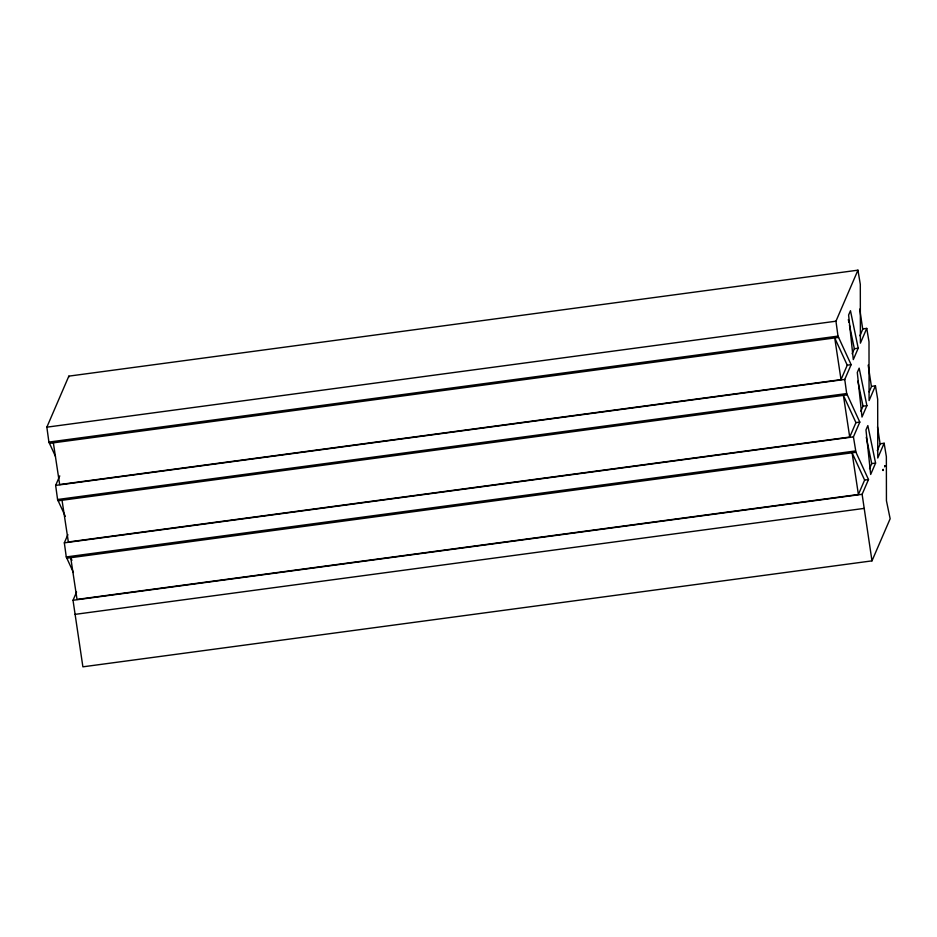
<?xml version="1.0" encoding="UTF-8"?>
<svg xmlns="http://www.w3.org/2000/svg" width="937" height="937" viewBox="0 0 937 937"><rect width="100%" height="100%" fill="white"/><g stroke="black" fill="none" stroke-linecap="round" stroke-linejoin="round"><path stroke-width="1.41" d="M55.459 456.354L48.9 442.077L46.85 427.167L68.846 376.135L857.952 270.172L860.307 284.368L860.4 343.153L866.76 328.383L862.895 328.899M65.332 516.381L57.579 499.515L55.646 485.401L59.757 475.879M73.426 572.519L66.269 556.941L64.337 542.839L67.874 534.629M880.265 443.763L884.141 443.248L886.367 456.67L886.437 500.745L890.15 518.735L871.984 560.865L82.889 666.828L73.016 600.277L76.565 592.055M855.961 452.266L853.431 436.876L859.803 422.107L846.685 393.552L844.752 379.45L851.124 364.669L837.994 336.114L835.956 321.204L857.952 270.172M841.028 379.626L847.247 365.196L834.726 337.929L841.028 379.626L59.663 484.546L53.362 442.85M852.155 353.799L854.345 348.74L849.461 325.127M859.92 335.797L862.743 329.238L859.709 309.116M858.21 348.224L853.302 359.597L848.606 315.031L850.468 310.721L858.21 348.224L854.345 348.74M849.718 437.052L855.938 422.622L843.405 395.367L849.718 437.052L68.354 541.973L62.041 500.288M860.845 411.238L863.024 406.178L857.87 381.172M869.173 391.924L871.433 386.676L868.177 365.114M866.901 405.662L861.993 417.035L857.296 372.469L859.159 368.147L866.901 405.662L863.024 406.178M871.586 386.337L875.451 385.81L869.079 400.579L868.997 341.794L866.76 328.383M858.397 494.49L864.617 480.06L852.096 452.794L858.397 494.49L77.033 599.411L70.732 557.714L71.926 560.314M869.536 468.664L871.715 463.604L866.268 437.216M877.29 450.662L880.124 444.103L877.512 426.85M871.984 560.865L862.122 494.314L868.494 479.545L855.961 452.278L66.855 558.229M875.58 463.089L870.672 474.462L865.975 429.896L867.838 425.585L875.58 463.089L871.715 463.604M884.141 443.248L877.77 458.017L877.676 399.232L875.451 385.81M46.85 427.167L835.956 321.204M48.9 442.077L837.994 336.114M49.485 443.365L838.592 337.414M847.247 365.196L851.124 364.669M55.646 485.401L844.752 379.45M57.579 499.515L846.685 393.552M58.176 500.791L847.282 394.84M855.938 422.622L859.803 422.107M64.337 542.839L853.431 436.876M66.269 556.941L855.376 450.978M864.617 480.06L868.494 479.545M73.016 600.277L862.122 494.314M74.948 614.379L864.055 508.416M848.325 319.576L848.899 322.351M68.846 376.135L68.975 376.908M884.762 465.63L884.727 466.673L884.762 465.63M883.122 469.437L883.087 470.479L883.122 469.437"/></g></svg>
